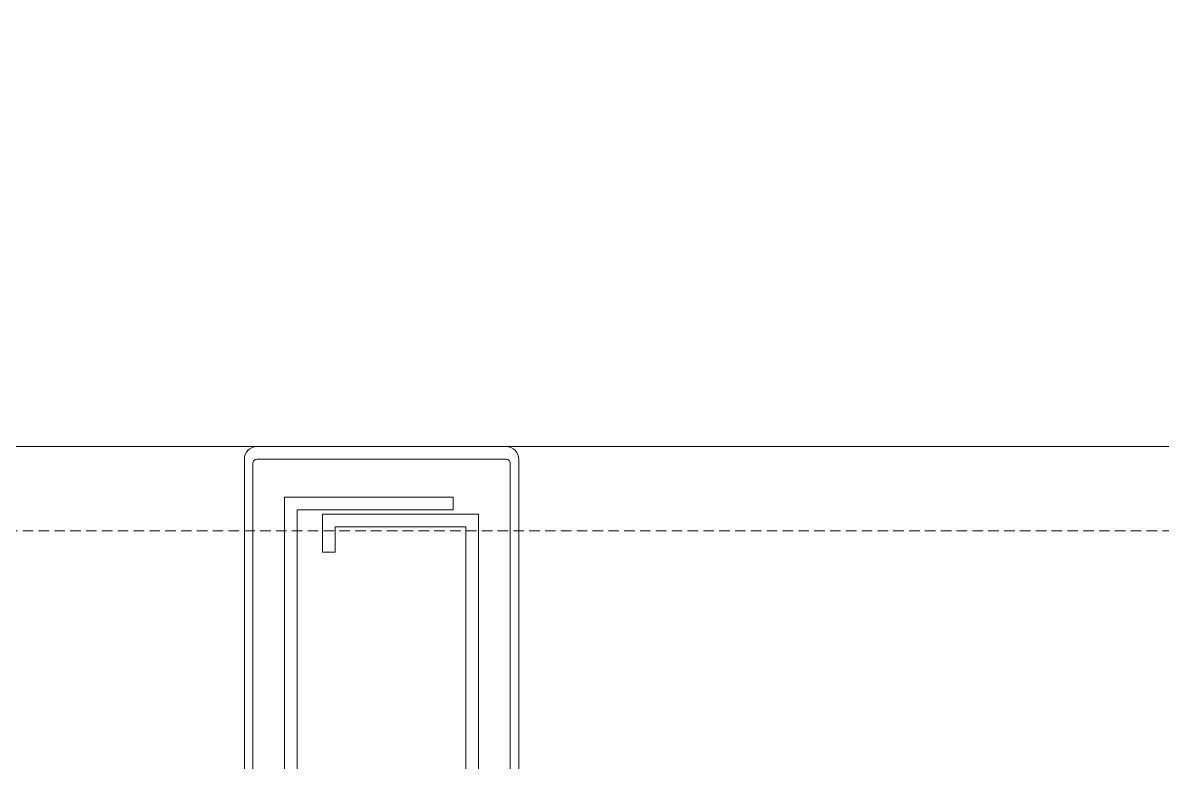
# Model space of a CAD drawing. Extents: x -1457 to 23780, y -2071 to 4205.
# Drawn here: x 15204 to 15231, y 337.52 to 355.04 of the extents above; entities that cross this region are included whole.
import ezdxf

# ---------------------------------------------------------------- set-up
doc = ezdxf.new("R2010")
doc.units = 0
doc.header["$MEASUREMENT"] = 0
doc.linetypes.add('HIDDEN', pattern=[0.375, 0.25, -0.125])
doc.layers.get('0').update_dxf_attribs({"color": 9, "lineweight": 9})
doc.layers.add('10', color=9, linetype='Continuous', lineweight=9)
doc.layers.add('M-TEFRIS2-015', color=129, linetype='Continuous', lineweight=9)

# ---------------------------------------------------------------- blocks, each defined once
blk = doc.blocks.new('*U224')
at = {"layer": '10'}
for points in [[(-3.05, -13.707), (-3.05, -0.4, -0.414214), (-2.95, -0.3), (2.95, -0.3), (2.95, -0.3, -0.414214), (3.05, -0.4), (3.05, -13.707)], [(3.25, -15.477), (3.25, -0.3, 0.414214), (2.95, 0), (2.95, 0), (-2.95, 0, 0.414214), (-3.25, -0.3), (-3.25, -15.477, 0.470043)]]:
    blk.add_lwpolyline(points, format="xyb", dxfattribs=at)
for points in [[(-2, -11.005), (-2, -1.5), (1.7, -1.5), (1.7, -1.2), (-2.3, -1.2), (-2.3, -11.005)], [(2, -11.005), (2, -1.9), (-1.1, -1.9), (-1.1, -2.5), (-1.4, -2.5), (-1.4, -1.6), (2.3, -1.6), (2.3, -11.005)]]:
    blk.add_lwpolyline(points, dxfattribs=at)
blk = doc.blocks.new('p-kolon_80x80')
blk.add_lwpolyline([(-40, -40), (40, -40), (40, 40), (-40, 40)], close=True)

msp = doc.modelspace()

# ---------------------------------------------------------------- linework, layer by layer
at = {"layer": 'M-TEFRIS2-015', "linetype": 'HIDDEN', "lineweight": 0}
msp.add_lwpolyline([(15170.5, 427), (15254.5, 427), (15254.5, 343), (15170.5, 343)], close=True, dxfattribs=at)

# ---------------------------------------------------------------- block references
for name, p in [('p-kolon_80x80', (15212.5, 385)), ('*U224', (15212.5, 345))]:
    msp.add_blockref(name, p, dxfattribs=at)

doc.saveas('drawing.dxf')
